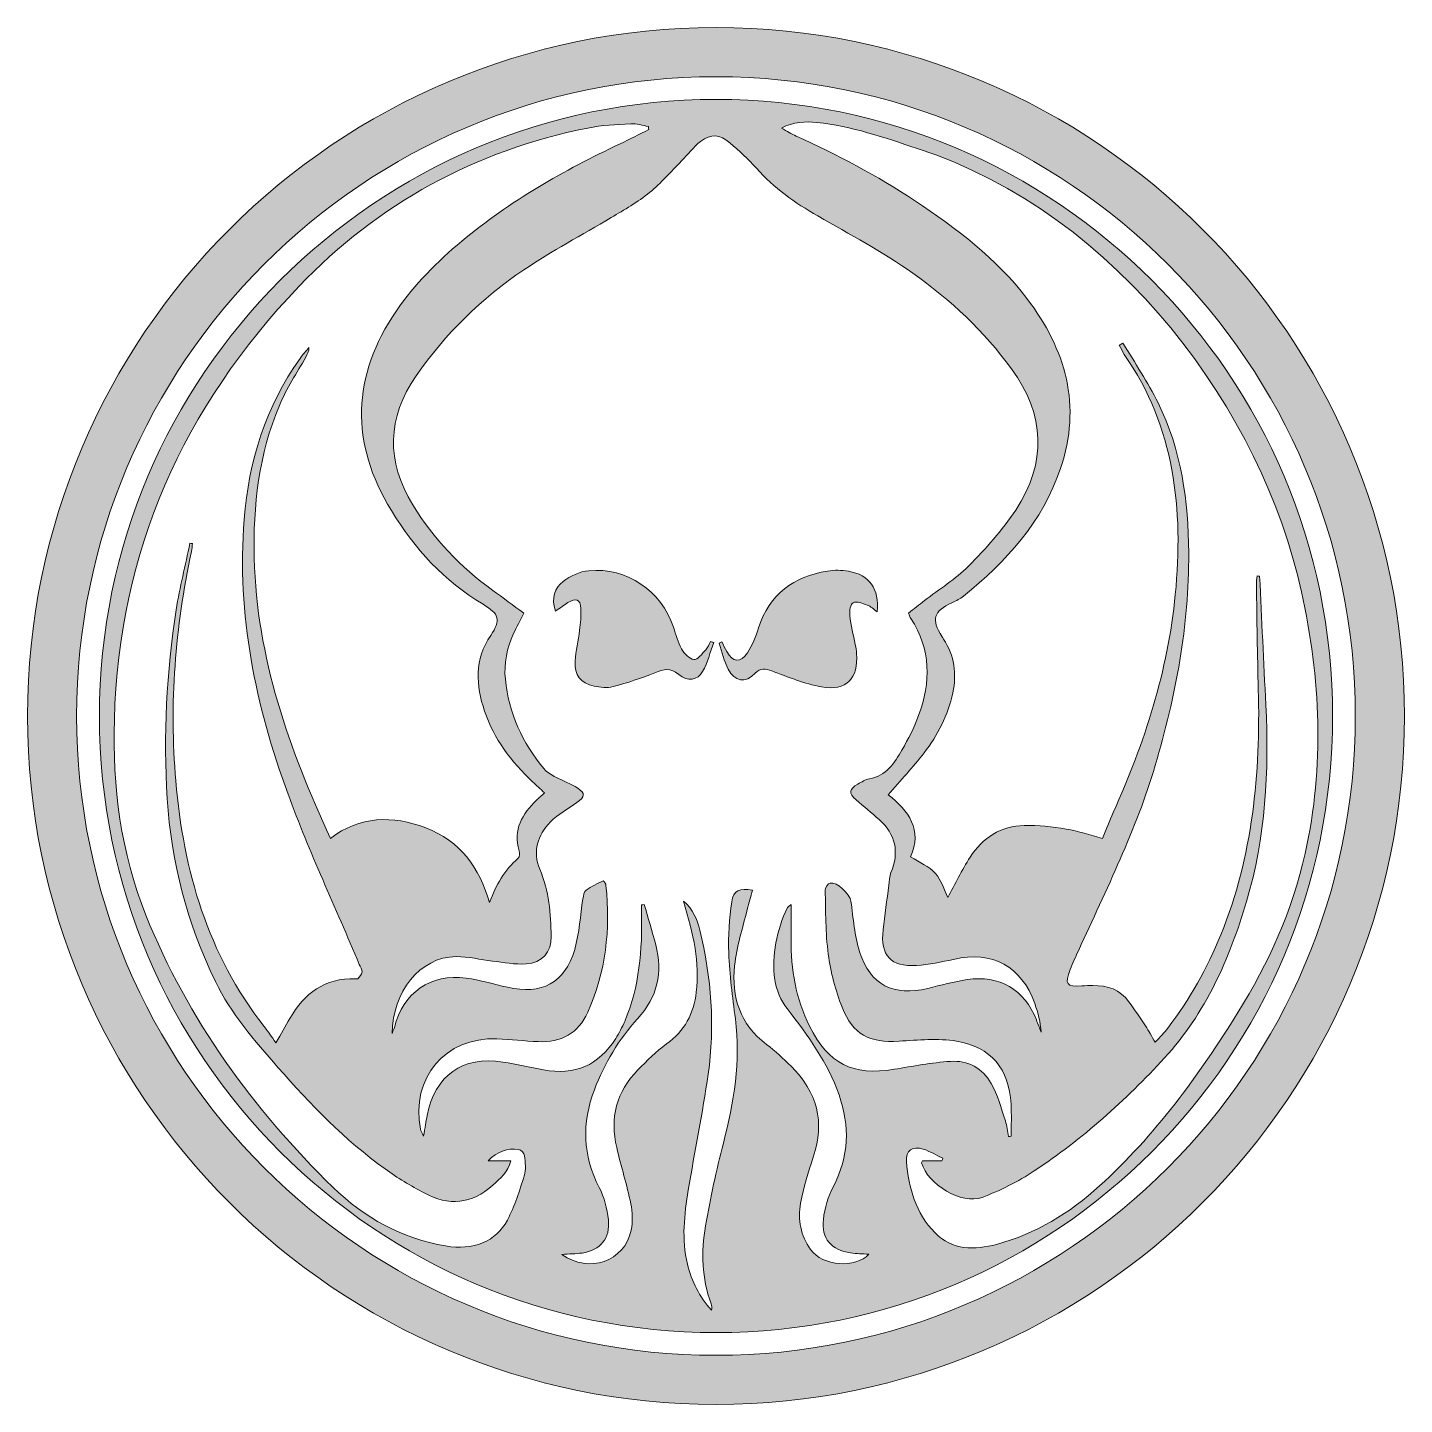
# Model space of a CAD drawing. Header units: inches. Extents: x -8.9 to 6.9, y 0.1 to 10.3.
# Drawn here: x -3.26 to -0.147, y 3.671 to 6.785 of the extents above; entities that cross this region are included whole.
import ezdxf

# ---------------------------------------------------------------- set-up
doc = ezdxf.new("R2010")
doc.units = ezdxf.units.IN
doc.header["$MEASUREMENT"] = 0
doc.layers.add('CTHULU PACK 1-10', color=7, linetype='Continuous', lineweight=0)

msp = doc.modelspace()

# ---------------------------------------------------------------- hatches: boundary and pattern name
at = {"layer": 'CTHULU PACK 1-10', "true_color": 0x000000, "transparency": 33554687}
h = msp.add_hatch(color=18, dxfattribs=at)
h.dxf.hatch_style = 2
edge = h.paths.add_edge_path()
edge.add_spline(control_points=[(-1.7035, 3.7824), (-2.5006, 3.7824), (-3.1491, 4.4308), (-3.1491, 5.2279), (-3.1491, 6.025), (-2.5006, 6.6734), (-1.7035, 6.6734), (-0.9065, 6.6734), (-0.258, 6.025), (-0.258, 5.2279), (-0.258, 4.4308), (-0.9065, 3.7824), (-1.7035, 3.7824)], knot_values=[0, 0, 0, 0, 1, 1, 1, 2, 2, 2, 3, 3, 3, 4, 4, 4, 4], degree=3, periodic=0)
edge = h.paths.add_edge_path()
edge.add_spline(control_points=[(-1.7035, 6.7846), (-2.5619, 6.7846), (-3.2602, 6.0863), (-3.2602, 5.2279), (-3.2602, 4.3696), (-2.5619, 3.6713), (-1.7035, 3.6713), (-0.8452, 3.6713), (-0.1469, 4.3696), (-0.1469, 5.2279), (-0.1469, 6.0863), (-0.8452, 6.7846), (-1.7035, 6.7846)], knot_values=[0, 0, 0, 0, 1, 1, 1, 2, 2, 2, 3, 3, 3, 4, 4, 4, 4], degree=3, periodic=0)
edge = h.paths.add_edge_path()
edge.add_spline(control_points=[(-1.4651, 5.2937), (-1.5033, 5.3005), (-1.5403, 5.3163), (-1.5772, 5.3298), (-1.5919, 5.3352), (-1.6019, 5.3378), (-1.6151, 5.3244), (-1.6372, 5.3017), (-1.6615, 5.3056), (-1.6758, 5.3337), (-1.6853, 5.352), (-1.6898, 5.373), (-1.6965, 5.3928), (-1.6944, 5.3937), (-1.6923, 5.3945), (-1.6903, 5.3953), (-1.6866, 5.3883), (-1.6832, 5.381), (-1.6793, 5.3741), (-1.6651, 5.3488), (-1.6475, 5.3467), (-1.6323, 5.3708), (-1.6215, 5.3881), (-1.6135, 5.4078), (-1.6072, 5.4274), (-1.5829, 5.5042), (-1.5278, 5.543), (-1.4514, 5.5556), (-1.436, 5.5583), (-1.4194, 5.5577), (-1.4039, 5.5552), (-1.3571, 5.5477), (-1.3339, 5.5152), (-1.3389, 5.4633), (-1.3472, 5.4692), (-1.3536, 5.4759), (-1.3615, 5.4788), (-1.3718, 5.4826), (-1.3851, 5.4878), (-1.3933, 5.4841), (-1.3993, 5.4813), (-1.4021, 5.4648), (-1.401, 5.4549), (-1.3986, 5.433), (-1.3929, 5.4115), (-1.3886, 5.3896), (-1.3873, 5.3828), (-1.3861, 5.376), (-1.3857, 5.3691), (-1.3812, 5.3124), (-1.4085, 5.2838), (-1.4651, 5.2937)], knot_values=[0, 0, 0, 0, 1, 1, 1, 2, 2, 2, 3, 3, 3, 4, 4, 4, 5, 5, 5, 6, 6, 6, 7, 7, 7, 8, 8, 8, 9, 9, 9, 10, 10, 10, 11, 11, 11, 12, 12, 12, 13, 13, 13, 14, 14, 14, 15, 15, 15, 16, 16, 16, 17, 17, 17, 17], degree=3, periodic=0)
edge = h.paths.add_edge_path()
edge.add_spline(control_points=[(-1.7158, 5.3966), (-1.7135, 5.3956), (-1.711, 5.3948), (-1.7086, 5.3938), (-1.7168, 5.3719), (-1.7223, 5.3487), (-1.7337, 5.3287), (-1.7451, 5.3084), (-1.7678, 5.3052), (-1.7878, 5.3219), (-1.8068, 5.3378), (-1.8219, 5.3338), (-1.8418, 5.3258), (-1.8723, 5.3133), (-1.904, 5.3028), (-1.936, 5.2944), (-1.9494, 5.2908), (-1.9651, 5.2926), (-1.979, 5.2955), (-2.0097, 5.302), (-2.0241, 5.3203), (-2.0222, 5.3519), (-2.0208, 5.3752), (-2.0148, 5.3983), (-2.0121, 5.4216), (-2.01, 5.438), (-2.0082, 5.4548), (-2.0091, 5.4712), (-2.0104, 5.4917), (-2.0207, 5.4958), (-2.0382, 5.4842), (-2.0469, 5.4784), (-2.0557, 5.4724), (-2.0665, 5.4652), (-2.0761, 5.4948), (-2.0686, 5.5176), (-2.049, 5.5321), (-2.0328, 5.5444), (-2.0114, 5.5546), (-1.9914, 5.5565), (-1.9041, 5.564), (-1.8275, 5.5112), (-1.7996, 5.4284), (-1.794, 5.412), (-1.7898, 5.3946), (-1.7814, 5.3799), (-1.7754, 5.3694), (-1.7639, 5.3569), (-1.7533, 5.3555), (-1.7455, 5.3544), (-1.7348, 5.369), (-1.7266, 5.3777), (-1.7218, 5.3828), (-1.7194, 5.3902), (-1.7158, 5.3966)], knot_values=[0, 0, 0, 0, 1, 1, 1, 2, 2, 2, 3, 3, 3, 4, 4, 4, 5, 5, 5, 6, 6, 6, 7, 7, 7, 8, 8, 8, 9, 9, 9, 10, 10, 10, 11, 11, 11, 12, 12, 12, 13, 13, 13, 14, 14, 14, 15, 15, 15, 16, 16, 16, 17, 17, 17, 18, 18, 18, 18], degree=3, periodic=0)
edge = h.paths.add_edge_path()
edge.add_spline(control_points=[(-0.5235, 4.5573), (-0.6123, 4.4145), (-0.711, 4.2791), (-0.8362, 4.1655), (-0.9039, 4.1042), (-0.98, 4.0569), (-1.069, 4.0333), (-1.119, 4.0201), (-1.1694, 4.0194), (-1.2089, 4.0598), (-1.2518, 4.104), (-1.268, 4.1608), (-1.2729, 4.2205), (-1.2748, 4.2455), (-1.259, 4.2565), (-1.2351, 4.2487), (-1.2198, 4.2437), (-1.2055, 4.2351), (-1.1907, 4.2281), (-1.1914, 4.2262), (-1.1919, 4.2242), (-1.1926, 4.2224), (-1.1926, 4.2224), (-1.2368, 4.2224), (-1.2368, 4.2224), (-1.2376, 4.2198), (-1.2387, 4.2184), (-1.2385, 4.2173), (-1.2254, 4.1691), (-1.1479, 4.1221), (-1.1018, 4.1395), (-1.0607, 4.1551), (-1.0204, 4.1751), (-0.9839, 4.1992), (-0.8748, 4.2716), (-0.7778, 4.3587), (-0.6894, 4.4548), (-0.5965, 4.556), (-0.5425, 4.6787), (-0.5039, 4.8087), (-0.4608, 4.9541), (-0.4525, 5.1028), (-0.4603, 5.2533), (-0.4653, 5.3501), (-0.4696, 5.447), (-0.4743, 5.5438), (-0.4761, 5.5441), (-0.478, 5.5442), (-0.4798, 5.5445), (-0.4805, 5.5378), (-0.4818, 5.5313), (-0.4818, 5.5248), (-0.4804, 5.4458), (-0.4794, 5.3667), (-0.4773, 5.2878), (-0.4723, 5.0978), (-0.4898, 4.9112), (-0.5621, 4.7333), (-0.5926, 4.6578), (-0.6325, 4.5873), (-0.6819, 4.5224), (-0.6898, 4.5121), (-0.6991, 4.5028), (-0.7104, 4.4902), (-0.7186, 4.5041), (-0.7248, 4.5159), (-0.7322, 4.5271), (-0.7444, 4.5455), (-0.7571, 4.5635), (-0.7698, 4.5816), (-0.7898, 4.6096), (-0.8185, 4.6188), (-0.8514, 4.6185), (-0.8597, 4.6185), (-0.868, 4.6181), (-0.8762, 4.6177), (-0.9114, 4.6156), (-0.9154, 4.621), (-0.9026, 4.6546), (-0.8969, 4.6695), (-0.89, 4.684), (-0.8835, 4.6984), (-0.8212, 4.8358), (-0.7533, 4.9706), (-0.7104, 5.116), (-0.6641, 5.273), (-0.6337, 5.4324), (-0.6347, 5.5966), (-0.6354, 5.714), (-0.6512, 5.8291), (-0.7039, 5.9358), (-0.7269, 5.9826), (-0.7565, 6.026), (-0.7833, 6.071), (-0.7862, 6.0695), (-0.789, 6.0678), (-0.7919, 6.0662), (-0.788, 6.0592), (-0.7847, 6.0519), (-0.7803, 6.0453), (-0.6657, 5.8806), (-0.6466, 5.6951), (-0.665, 5.5026), (-0.6815, 5.3299), (-0.7344, 5.1669), (-0.8057, 5.0094), (-0.8141, 4.9905), (-0.8215, 4.9712), (-0.8297, 4.951), (-0.8573, 4.9585), (-0.8841, 4.9678), (-0.9118, 4.9724), (-0.943, 4.9776), (-0.975, 4.981), (-1.0065, 4.9803), (-1.0594, 4.9791), (-1.1005, 4.9527), (-1.1287, 4.9087), (-1.1478, 4.8792), (-1.163, 4.8473), (-1.1794, 4.8176), (-1.188, 4.8351), (-1.1941, 4.8571), (-1.2078, 4.8724), (-1.2214, 4.8877), (-1.2425, 4.8962), (-1.2636, 4.9096), (-1.2366, 4.9699), (-1.2675, 5.0141), (-1.3141, 5.0499), (-1.2858, 5.0828), (-1.2578, 5.1124), (-1.233, 5.1446), (-1.2022, 5.1851), (-1.1785, 5.2296), (-1.168, 5.2803), (-1.1593, 5.3235), (-1.1639, 5.3644), (-1.1893, 5.4017), (-1.1904, 5.4034), (-1.1914, 5.4052), (-1.1925, 5.407), (-1.2173, 5.4474), (-1.2123, 5.4638), (-1.1691, 5.4846), (-1.1605, 5.4888), (-1.1514, 5.4928), (-1.1439, 5.4988), (-1.0472, 5.577), (-0.9651, 5.6671), (-0.9244, 5.7876), (-0.8765, 5.9295), (-0.9122, 6.0559), (-1.0004, 6.1717), (-1.0701, 6.2631), (-1.16, 6.3306), (-1.2546, 6.3933), (-1.3396, 6.4496), (-1.4294, 6.4971), (-1.5223, 6.5392), (-1.5328, 6.544), (-1.5426, 6.5501), (-1.5557, 6.5571), (-1.5278, 6.5717), (-1.5018, 6.5726), (-1.4755, 6.5699), (-1.3969, 6.5621), (-1.3233, 6.5356), (-1.2489, 6.5113), (-0.79, 6.3615), (-0.4678, 5.9126), (-0.3797, 5.509), (-0.3368, 5.3123), (-0.3272, 5.1151), (-0.3715, 4.9173), (-0.4004, 4.7883), (-0.4537, 4.6691), (-0.5235, 4.5573)], knot_values=[0, 0, 0, 0, 1, 1, 1, 2, 2, 2, 3, 3, 3, 4, 4, 4, 5, 5, 5, 6, 6, 6, 7, 7, 7, 8, 8, 8, 9, 9, 9, 10, 10, 10, 11, 11, 11, 12, 12, 12, 13, 13, 13, 14, 14, 14, 15, 15, 15, 16, 16, 16, 17, 17, 17, 18, 18, 18, 19, 19, 19, 20, 20, 20, 21, 21, 21, 22, 22, 22, 23, 23, 23, 24, 24, 24, 25, 25, 25, 26, 26, 26, 27, 27, 27, 28, 28, 28, 29, 29, 29, 30, 30, 30, 31, 31, 31, 32, 32, 32, 33, 33, 33, 34, 34, 34, 35, 35, 35, 36, 36, 36, 37, 37, 37, 38, 38, 38, 39, 39, 39, 40, 40, 40, 41, 41, 41, 42, 42, 42, 43, 43, 43, 44, 44, 44, 45, 45, 45, 46, 46, 46, 47, 47, 47, 48, 48, 48, 49, 49, 49, 50, 50, 50, 51, 51, 51, 52, 52, 52, 53, 53, 53, 54, 54, 54, 55, 55, 55, 56, 56, 56, 57, 57, 57, 58, 58, 58, 59, 59, 59, 59], degree=3, periodic=0)
edge = h.paths.add_edge_path()
edge.add_spline(control_points=[(-1.4919, 4.5265), (-1.5229, 4.5887), (-1.5344, 4.6549), (-1.5339, 4.7238), (-1.5336, 4.7484), (-1.5339, 4.773), (-1.5339, 4.8016), (-1.5394, 4.7971), (-1.5415, 4.7963), (-1.5422, 4.7949), (-1.566, 4.7428), (-1.5783, 4.688), (-1.5705, 4.6313), (-1.5675, 4.6085), (-1.5566, 4.5844), (-1.5425, 4.5662), (-1.4955, 4.5056), (-1.4511, 4.4445), (-1.4254, 4.3713), (-1.4004, 4.3001), (-1.4028, 4.232), (-1.4382, 4.1644), (-1.45, 4.1416), (-1.4579, 4.1152), (-1.4608, 4.0896), (-1.4658, 4.0466), (-1.4425, 4.0203), (-1.3991, 4.014), (-1.3857, 4.012), (-1.3718, 4.012), (-1.358, 4.0112), (-1.3875, 3.978), (-1.4625, 3.9835), (-1.4896, 4.0217), (-1.5119, 4.0531), (-1.5197, 4.0891), (-1.5122, 4.1265), (-1.5051, 4.1616), (-1.4951, 4.1965), (-1.4836, 4.2305), (-1.4569, 4.3099), (-1.4743, 4.3778), (-1.5336, 4.4358), (-1.5514, 4.4531), (-1.5696, 4.4705), (-1.5894, 4.4853), (-1.6498, 4.5303), (-1.6686, 4.593), (-1.6614, 4.6633), (-1.6571, 4.7063), (-1.643, 4.7483), (-1.633, 4.7906), (-1.6296, 4.8051), (-1.625, 4.8194), (-1.6208, 4.8341), (-1.6505, 4.8388), (-1.664, 4.8335), (-1.6678, 4.8078), (-1.6733, 4.7696), (-1.6761, 4.7306), (-1.6746, 4.6923), (-1.6726, 4.6426), (-1.6664, 4.5928), (-1.6598, 4.5434), (-1.6471, 4.4473), (-1.663, 4.3546), (-1.6869, 4.262), (-1.7026, 4.2003), (-1.7162, 4.138), (-1.7271, 4.0753), (-1.7373, 4.016), (-1.7357, 3.9566), (-1.7147, 3.899), (-1.713, 3.8946), (-1.7126, 3.8899), (-1.7137, 3.8846), (-1.7411, 3.9146), (-1.7587, 3.9495), (-1.7682, 3.9887), (-1.7816, 4.0445), (-1.7753, 4.1005), (-1.7661, 4.1559), (-1.7518, 4.2434), (-1.7337, 4.3302), (-1.7212, 4.418), (-1.7055, 4.5274), (-1.714, 4.6365), (-1.7401, 4.744), (-1.746, 4.768), (-1.7554, 4.7906), (-1.7771, 4.8094), (-1.7675, 4.7719), (-1.7558, 4.7376), (-1.7505, 4.7023), (-1.7458, 4.6699), (-1.7448, 4.636), (-1.7482, 4.6034), (-1.7532, 4.5556), (-1.7748, 4.5158), (-1.8154, 4.4863), (-1.8389, 4.4694), (-1.8597, 4.4485), (-1.88, 4.4278), (-1.9286, 4.3784), (-1.9441, 4.3191), (-1.928, 4.2519), (-1.918, 4.2095), (-1.9051, 4.1677), (-1.8962, 4.1251), (-1.8922, 4.1059), (-1.8914, 4.0845), (-1.8954, 4.0653), (-1.9098, 3.9948), (-1.9915, 3.966), (-2.0518, 4.0106), (-2.0357, 4.0117), (-2.021, 4.0115), (-2.0065, 4.0137), (-1.9646, 4.0203), (-1.9421, 4.0466), (-1.9468, 4.0888), (-1.9496, 4.1138), (-1.9561, 4.1399), (-1.9676, 4.162), (-2.0054, 4.2345), (-2.0069, 4.3077), (-1.9785, 4.3828), (-1.9558, 4.4426), (-1.9233, 4.4967), (-1.8807, 4.5435), (-1.8358, 4.5928), (-1.8229, 4.6477), (-1.8398, 4.7108), (-1.848, 4.7412), (-1.8571, 4.7713), (-1.8657, 4.8016), (-1.8678, 4.8013), (-1.8698, 4.801), (-1.8719, 4.8009), (-1.8719, 4.7952), (-1.8721, 4.7895), (-1.8719, 4.784), (-1.87, 4.6995), (-1.8764, 4.6163), (-1.91, 4.5374), (-1.9157, 4.5241), (-1.9225, 4.511), (-1.9303, 4.4988), (-1.9693, 4.4376), (-2.0223, 4.4146), (-2.0935, 4.4278), (-2.1241, 4.4335), (-2.1546, 4.4405), (-2.1853, 4.4452), (-2.2771, 4.4595), (-2.339, 4.4156), (-2.3566, 4.3244), (-2.3593, 4.3108), (-2.3615, 4.2971), (-2.3648, 4.278), (-2.3685, 4.2865), (-2.3708, 4.2899), (-2.3715, 4.2937), (-2.3944, 4.4091), (-2.3155, 4.5026), (-2.1989, 4.498), (-2.1678, 4.4967), (-2.1366, 4.4931), (-2.1055, 4.4916), (-2.0536, 4.4888), (-2.0146, 4.5108), (-1.9935, 4.558), (-1.9526, 4.6492), (-1.9418, 4.7455), (-1.9523, 4.8444), (-1.9525, 4.8465), (-1.9533, 4.8484), (-1.9541, 4.8503), (-1.9547, 4.8515), (-1.9558, 4.8524), (-1.9585, 4.8555), (-1.9712, 4.8488), (-1.9853, 4.843), (-1.9972, 4.8344), (-2.0019, 4.8309), (-2.0033, 4.8216), (-2.0044, 4.8146), (-2.0107, 4.7765), (-2.0121, 4.737), (-2.023, 4.7003), (-2.0455, 4.624), (-2.0978, 4.5966), (-2.1751, 4.6145), (-2.2062, 4.6216), (-2.2369, 4.6309), (-2.2683, 4.6352), (-2.3485, 4.6463), (-2.4114, 4.6021), (-2.4308, 4.5237), (-2.4315, 4.5206), (-2.4329, 4.5177), (-2.4357, 4.5103), (-2.4348, 4.603), (-2.3744, 4.6828), (-2.291, 4.684), (-2.2636, 4.6842), (-2.2362, 4.6769), (-2.2089, 4.6737), (-2.1836, 4.6708), (-2.158, 4.6658), (-2.1329, 4.6673), (-2.0976, 4.6692), (-2.0751, 4.6942), (-2.0761, 4.7294), (-2.0775, 4.781), (-2.0807, 4.8324), (-2.1018, 4.8815), (-2.1189, 4.9213), (-2.1069, 4.9587), (-2.078, 4.9884), (-2.061, 5.0059), (-2.0383, 5.0181), (-2.0179, 5.0323), (-1.9998, 5.0448), (-1.9983, 5.053), (-2.0162, 5.0648), (-2.0314, 5.0748), (-2.0493, 5.0808), (-2.0655, 5.0894), (-2.075, 5.0945), (-2.0855, 5.1001), (-2.0922, 5.1081), (-2.1408, 5.1673), (-2.1726, 5.234), (-2.1798, 5.3109), (-2.1833, 5.3469), (-2.1762, 5.3813), (-2.1611, 5.4141), (-2.1541, 5.4291), (-2.1465, 5.4437), (-2.1383, 5.4605), (-2.1616, 5.4777), (-2.1848, 5.4951), (-2.2083, 5.512), (-2.2814, 5.5644), (-2.3416, 5.6287), (-2.3889, 5.7051), (-2.4498, 5.804), (-2.4471, 5.9019), (-2.3812, 5.9973), (-2.3155, 6.0923), (-2.2335, 6.172), (-2.1382, 6.2366), (-2.0747, 6.2796), (-2.0062, 6.3153), (-1.9404, 6.3549), (-1.9108, 6.3727), (-1.8804, 6.3899), (-1.8536, 6.4116), (-1.8275, 6.4326), (-1.8054, 6.4587), (-1.7818, 6.4828), (-1.7672, 6.4974), (-1.7547, 6.5148), (-1.7383, 6.5267), (-1.7137, 6.5448), (-1.6957, 6.5434), (-1.6725, 6.5238), (-1.6514, 6.506), (-1.6304, 6.4874), (-1.6122, 6.4666), (-1.5729, 6.4215), (-1.525, 6.3884), (-1.4736, 6.3587), (-1.4011, 6.3169), (-1.3265, 6.2774), (-1.2585, 6.2291), (-1.1736, 6.1688), (-1.0971, 6.0977), (-1.0354, 6.013), (-0.9593, 5.9084), (-0.9553, 5.801), (-1.0258, 5.6935), (-1.056, 5.6477), (-1.0937, 5.6062), (-1.1325, 5.567), (-1.1621, 5.5373), (-1.1986, 5.5146), (-1.2321, 5.4888), (-1.244, 5.4795), (-1.2561, 5.4703), (-1.2686, 5.4606), (-1.2662, 5.4556), (-1.265, 5.4517), (-1.2629, 5.4484), (-1.218, 5.3785), (-1.2169, 5.3046), (-1.2453, 5.2294), (-1.2555, 5.2023), (-1.2686, 5.1759), (-1.283, 5.1509), (-1.3001, 5.1216), (-1.3183, 5.0924), (-1.3566, 5.0862), (-1.3658, 5.0846), (-1.3744, 5.0785), (-1.3829, 5.074), (-1.4029, 5.0628), (-1.4039, 5.0535), (-1.3868, 5.0384), (-1.3696, 5.0234), (-1.3516, 5.009), (-1.3347, 4.9937), (-1.2969, 4.9598), (-1.2889, 4.9205), (-1.3079, 4.8737), (-1.3115, 4.8651), (-1.3114, 4.8549), (-1.3126, 4.8453), (-1.3171, 4.8117), (-1.3222, 4.7781), (-1.3258, 4.7444), (-1.3319, 4.6858), (-1.3089, 4.6605), (-1.2503, 4.664), (-1.2221, 4.6656), (-1.194, 4.6716), (-1.1664, 4.6777), (-1.0786, 4.6976), (-1.0125, 4.6621), (-0.9828, 4.5776), (-0.9755, 4.5569), (-0.97, 4.5356), (-0.9682, 4.513), (-0.9719, 4.5223), (-0.9755, 4.5315), (-0.9791, 4.5408), (-1.006, 4.609), (-1.0625, 4.6428), (-1.1354, 4.6319), (-1.1654, 4.6274), (-1.195, 4.6192), (-1.2246, 4.612), (-1.3015, 4.5931), (-1.3547, 4.6195), (-1.3787, 4.6948), (-1.3904, 4.7313), (-1.393, 4.7706), (-1.3985, 4.809), (-1.4007, 4.8248), (-1.4304, 4.854), (-1.4457, 4.8503), (-1.4505, 4.8492), (-1.4568, 4.8398), (-1.4566, 4.8344), (-1.4554, 4.786), (-1.4561, 4.7373), (-1.4497, 4.6895), (-1.4441, 4.6488), (-1.4336, 4.6078), (-1.4185, 4.5696), (-1.3937, 4.5069), (-1.3569, 4.4888), (-1.2897, 4.4927), (-1.2464, 4.4952), (-1.2018, 4.4996), (-1.1596, 4.4927), (-1.081, 4.4798), (-1.0408, 4.4296), (-1.0364, 4.3505), (-1.035, 4.3265), (-1.0361, 4.3021), (-1.0361, 4.278), (-1.038, 4.2777), (-1.0398, 4.2773), (-1.0418, 4.277), (-1.0443, 4.289), (-1.0454, 4.3013), (-1.0493, 4.3127), (-1.059, 4.3412), (-1.0666, 4.3713), (-1.0812, 4.3971), (-1.1005, 4.4313), (-1.1339, 4.4498), (-1.1735, 4.447), (-1.2161, 4.444), (-1.2585, 4.4362), (-1.3007, 4.4291), (-1.3943, 4.4135), (-1.4497, 4.4415), (-1.4919, 4.5265)], knot_values=[0, 0, 0, 0, 1, 1, 1, 2, 2, 2, 3, 3, 3, 4, 4, 4, 5, 5, 5, 6, 6, 6, 7, 7, 7, 8, 8, 8, 9, 9, 9, 10, 10, 10, 11, 11, 11, 12, 12, 12, 13, 13, 13, 14, 14, 14, 15, 15, 15, 16, 16, 16, 17, 17, 17, 18, 18, 18, 19, 19, 19, 20, 20, 20, 21, 21, 21, 22, 22, 22, 23, 23, 23, 24, 24, 24, 25, 25, 25, 26, 26, 26, 27, 27, 27, 28, 28, 28, 29, 29, 29, 30, 30, 30, 31, 31, 31, 32, 32, 32, 33, 33, 33, 34, 34, 34, 35, 35, 35, 36, 36, 36, 37, 37, 37, 38, 38, 38, 39, 39, 39, 40, 40, 40, 41, 41, 41, 42, 42, 42, 43, 43, 43, 44, 44, 44, 45, 45, 45, 46, 46, 46, 47, 47, 47, 48, 48, 48, 49, 49, 49, 50, 50, 50, 51, 51, 51, 52, 52, 52, 53, 53, 53, 54, 54, 54, 55, 55, 55, 56, 56, 56, 57, 57, 57, 58, 58, 58, 59, 59, 59, 60, 60, 60, 61, 61, 61, 62, 62, 62, 63, 63, 63, 64, 64, 64, 65, 65, 65, 66, 66, 66, 67, 67, 67, 68, 68, 68, 69, 69, 69, 70, 70, 70, 71, 71, 71, 72, 72, 72, 73, 73, 73, 74, 74, 74, 75, 75, 75, 76, 76, 76, 77, 77, 77, 78, 78, 78, 79, 79, 79, 80, 80, 80, 81, 81, 81, 82, 82, 82, 83, 83, 83, 84, 84, 84, 85, 85, 85, 86, 86, 86, 87, 87, 87, 88, 88, 88, 89, 89, 89, 90, 90, 90, 91, 91, 91, 92, 92, 92, 93, 93, 93, 94, 94, 94, 95, 95, 95, 96, 96, 96, 97, 97, 97, 98, 98, 98, 99, 99, 99, 100, 100, 100, 101, 101, 101, 102, 102, 102, 103, 103, 103, 104, 104, 104, 105, 105, 105, 106, 106, 106, 107, 107, 107, 108, 108, 108, 109, 109, 109, 110, 110, 110, 111, 111, 111, 112, 112, 112, 113, 113, 113, 114, 114, 114, 115, 115, 115, 116, 116, 116, 117, 117, 117, 118, 118, 118, 119, 119, 119, 120, 120, 120, 121, 121, 121, 122, 122, 122, 123, 123, 123, 124, 124, 124, 125, 125, 125, 126, 126, 126, 127, 127, 127, 128, 128, 128, 129, 129, 129, 130, 130, 130, 130], degree=3, periodic=0)
edge = h.paths.add_edge_path()
edge.add_spline(control_points=[(-2.1371, 4.1884), (-2.1478, 4.1544), (-2.1587, 4.1196), (-2.1753, 4.0881), (-2.2011, 4.0392), (-2.2528, 4.019), (-2.3148, 4.0296), (-2.4137, 4.0465), (-2.499, 4.0937), (-2.5693, 4.1621), (-2.7505, 4.339), (-2.8971, 4.5409), (-2.9925, 4.7774), (-3.0497, 4.9194), (-3.0679, 5.0683), (-3.0639, 5.2195), (-3.0539, 5.6008), (-2.9078, 5.9259), (-2.6462, 6.1995), (-2.4672, 6.3869), (-2.248, 6.506), (-1.9933, 6.5573), (-1.9616, 6.5637), (-1.9289, 6.5653), (-1.8964, 6.567), (-1.8832, 6.5677), (-1.8696, 6.563), (-1.8561, 6.5606), (-1.856, 6.5584), (-1.8558, 6.556), (-1.8557, 6.5538), (-1.8772, 6.5431), (-1.8985, 6.532), (-1.9201, 6.5217), (-2.0479, 6.4617), (-2.1696, 6.392), (-2.2785, 6.3015), (-2.334, 6.2552), (-2.3847, 6.2041), (-2.426, 6.1442), (-2.5279, 5.9962), (-2.5308, 5.8452), (-2.4376, 5.6923), (-2.385, 5.6059), (-2.3183, 5.5328), (-2.2303, 5.4806), (-2.1936, 5.4588), (-2.1891, 5.4449), (-2.2128, 5.4102), (-2.2503, 5.3549), (-2.2464, 5.2974), (-2.2268, 5.2391), (-2.2057, 5.176), (-2.1662, 5.1244), (-2.1182, 5.0792), (-2.1097, 5.0713), (-2.1011, 5.0634), (-2.091, 5.0541), (-2.0982, 5.0476), (-2.1039, 5.0428), (-2.1091, 5.0377), (-2.1416, 5.0062), (-2.1636, 4.9712), (-2.1483, 4.9231), (-2.1468, 4.9181), (-2.1476, 4.9094), (-2.1508, 4.9065), (-2.1815, 4.8796), (-2.201, 4.846), (-2.2157, 4.8062), (-2.2383, 4.8853), (-2.2822, 4.9453), (-2.3596, 4.9749), (-2.4353, 5.004), (-2.5086, 5.0015), (-2.5755, 4.9513), (-2.6685, 5.1533), (-2.7421, 5.3596), (-2.7476, 5.5845), (-2.7505, 5.7034), (-2.7372, 5.8199), (-2.6907, 5.9303), (-2.6746, 5.9684), (-2.6511, 6.0033), (-2.6311, 6.0395), (-2.6275, 6.0459), (-2.6239, 6.0523), (-2.6239, 6.061), (-2.6305, 6.0528), (-2.6379, 6.0451), (-2.644, 6.0365), (-2.7216, 5.9274), (-2.7601, 5.8044), (-2.7705, 5.6721), (-2.7872, 5.4573), (-2.7448, 5.2509), (-2.6711, 5.051), (-2.623, 4.9208), (-2.5641, 4.7945), (-2.51, 4.6663), (-2.5076, 4.6606), (-2.5032, 4.6546), (-2.5036, 4.6491), (-2.504, 4.6438), (-2.5093, 4.6387), (-2.513, 4.634), (-2.5139, 4.6328), (-2.5169, 4.6335), (-2.519, 4.6335), (-2.5879, 4.6362), (-2.634, 4.6009), (-2.6669, 4.5442), (-2.6769, 4.5269), (-2.6868, 4.5095), (-2.6986, 4.489), (-2.7087, 4.5031), (-2.7165, 4.5151), (-2.7254, 4.5262), (-2.853, 4.6891), (-2.9075, 4.8785), (-2.925, 5.081), (-2.9401, 5.2556), (-2.9262, 5.4284), (-2.8898, 5.5995), (-2.8886, 5.6055), (-2.8879, 5.6116), (-2.8869, 5.6176), (-2.889, 5.618), (-2.891, 5.6184), (-2.8929, 5.6188), (-2.9035, 5.5687), (-2.916, 5.5188), (-2.9239, 5.4683), (-2.9461, 5.3267), (-2.9529, 5.184), (-2.9444, 5.0413), (-2.9358, 4.8969), (-2.8983, 4.7584), (-2.8355, 4.6278), (-2.8004, 4.5548), (-2.7468, 4.4942), (-2.694, 4.4335), (-2.6207, 4.3492), (-2.5425, 4.2696), (-2.4518, 4.2037), (-2.424, 4.1834), (-2.3937, 4.166), (-2.3635, 4.1495), (-2.3082, 4.1195), (-2.256, 4.1237), (-2.2083, 4.167), (-2.1915, 4.1823), (-2.1735, 4.196), (-2.1672, 4.2224), (-2.1672, 4.2224), (-2.219, 4.2224), (-2.219, 4.2224), (-2.1979, 4.2431), (-2.1757, 4.2515), (-2.15, 4.2476), (-2.1446, 4.2469), (-2.1369, 4.239), (-2.1364, 4.2337), (-2.1347, 4.2187), (-2.1328, 4.2023), (-2.1371, 4.1884)], knot_values=[0, 0, 0, 0, 1, 1, 1, 2, 2, 2, 3, 3, 3, 4, 4, 4, 5, 5, 5, 6, 6, 6, 7, 7, 7, 8, 8, 8, 9, 9, 9, 10, 10, 10, 11, 11, 11, 12, 12, 12, 13, 13, 13, 14, 14, 14, 15, 15, 15, 16, 16, 16, 17, 17, 17, 18, 18, 18, 19, 19, 19, 20, 20, 20, 21, 21, 21, 22, 22, 22, 23, 23, 23, 24, 24, 24, 25, 25, 25, 26, 26, 26, 27, 27, 27, 28, 28, 28, 29, 29, 29, 30, 30, 30, 31, 31, 31, 32, 32, 32, 33, 33, 33, 34, 34, 34, 35, 35, 35, 36, 36, 36, 37, 37, 37, 38, 38, 38, 39, 39, 39, 40, 40, 40, 41, 41, 41, 42, 42, 42, 43, 43, 43, 44, 44, 44, 45, 45, 45, 46, 46, 46, 47, 47, 47, 48, 48, 48, 49, 49, 49, 50, 50, 50, 51, 51, 51, 52, 52, 52, 53, 53, 53, 54, 54, 54, 55, 55, 55, 55], degree=3, periodic=0)
edge = h.paths.add_edge_path()
edge.add_spline(control_points=[(-1.7035, 6.622), (-2.4722, 6.622), (-3.0976, 5.9966), (-3.0976, 5.2278), (-3.0976, 4.4591), (-2.4722, 3.8338), (-1.7035, 3.8338), (-0.9348, 3.8338), (-0.3094, 4.4591), (-0.3094, 5.2278), (-0.3094, 5.9966), (-0.9348, 6.622), (-1.7035, 6.622)], knot_values=[0, 0, 0, 0, 1, 1, 1, 2, 2, 2, 3, 3, 3, 4, 4, 4, 4], degree=3, periodic=0)

# ---------------------------------------------------------------- linework, layer by layer
at = {"layer": 'CTHULU PACK 1-10'}
for points, knots in [([(-1.7035, 6.7846), (-2.5619, 6.7846), (-3.2602, 6.0863), (-3.2602, 5.2279), (-3.2602, 4.3696), (-2.5619, 3.6713), (-1.7035, 3.6713), (-0.8452, 3.6713), (-0.1469, 4.3696), (-0.1469, 5.2279), (-0.1469, 6.0863), (-0.8452, 6.7846), (-1.7035, 6.7846)], [0, 0, 0, 0, 1, 1, 1, 2, 2, 2, 3, 3, 3, 4, 4, 4, 4]), ([(-1.7035, 3.7824), (-2.5006, 3.7824), (-3.1491, 4.4308), (-3.1491, 5.2279), (-3.1491, 6.025), (-2.5006, 6.6734), (-1.7035, 6.6734), (-0.9065, 6.6734), (-0.258, 6.025), (-0.258, 5.2279), (-0.258, 4.4308), (-0.9065, 3.7824), (-1.7035, 3.7824)], [0, 0, 0, 0, 1, 1, 1, 2, 2, 2, 3, 3, 3, 4, 4, 4, 4]), ([(-1.7035, 6.622), (-2.4722, 6.622), (-3.0976, 5.9966), (-3.0976, 5.2278), (-3.0976, 4.4591), (-2.4722, 3.8338), (-1.7035, 3.8338), (-0.9348, 3.8338), (-0.3094, 4.4591), (-0.3094, 5.2278), (-0.3094, 5.9966), (-0.9348, 6.622), (-1.7035, 6.622)], [0, 0, 0, 0, 1, 1, 1, 2, 2, 2, 3, 3, 3, 4, 4, 4, 4]), ([(-0.5235, 4.5573), (-0.6123, 4.4145), (-0.711, 4.2791), (-0.8362, 4.1655), (-0.9039, 4.1042), (-0.98, 4.0569), (-1.069, 4.0333), (-1.119, 4.0201), (-1.1694, 4.0194), (-1.2089, 4.0598), (-1.2518, 4.104), (-1.268, 4.1608), (-1.2729, 4.2205), (-1.2748, 4.2455), (-1.259, 4.2565), (-1.2351, 4.2487), (-1.2198, 4.2437), (-1.2055, 4.2351), (-1.1907, 4.2281), (-1.1914, 4.2262), (-1.1919, 4.2242), (-1.1926, 4.2224), (-1.1926, 4.2224), (-1.2368, 4.2224), (-1.2368, 4.2224), (-1.2376, 4.2198), (-1.2387, 4.2184), (-1.2385, 4.2173), (-1.2254, 4.1691), (-1.1479, 4.1221), (-1.1018, 4.1395), (-1.0607, 4.1551), (-1.0204, 4.1751), (-0.9839, 4.1992), (-0.8748, 4.2716), (-0.7778, 4.3587), (-0.6894, 4.4548), (-0.5965, 4.556), (-0.5425, 4.6787), (-0.5039, 4.8087), (-0.4608, 4.9541), (-0.4525, 5.1028), (-0.4603, 5.2533), (-0.4653, 5.3501), (-0.4696, 5.447), (-0.4743, 5.5438), (-0.4761, 5.5441), (-0.478, 5.5442), (-0.4798, 5.5445), (-0.4805, 5.5378), (-0.4818, 5.5313), (-0.4818, 5.5248), (-0.4804, 5.4458), (-0.4794, 5.3667), (-0.4773, 5.2878), (-0.4723, 5.0978), (-0.4898, 4.9112), (-0.5621, 4.7333), (-0.5926, 4.6578), (-0.6325, 4.5873), (-0.6819, 4.5224), (-0.6898, 4.5121), (-0.6991, 4.5028), (-0.7104, 4.4902), (-0.7186, 4.5041), (-0.7248, 4.5159), (-0.7322, 4.5271), (-0.7444, 4.5455), (-0.7571, 4.5635), (-0.7698, 4.5816), (-0.7898, 4.6096), (-0.8185, 4.6188), (-0.8514, 4.6185), (-0.8597, 4.6185), (-0.868, 4.6181), (-0.8762, 4.6177), (-0.9114, 4.6156), (-0.9154, 4.621), (-0.9026, 4.6546), (-0.8969, 4.6695), (-0.89, 4.684), (-0.8835, 4.6984), (-0.8212, 4.8358), (-0.7533, 4.9706), (-0.7104, 5.116), (-0.6641, 5.273), (-0.6337, 5.4324), (-0.6347, 5.5966), (-0.6354, 5.714), (-0.6512, 5.8291), (-0.7039, 5.9358), (-0.7269, 5.9826), (-0.7565, 6.026), (-0.7833, 6.071), (-0.7862, 6.0695), (-0.789, 6.0678), (-0.7919, 6.0662), (-0.788, 6.0592), (-0.7847, 6.0519), (-0.7803, 6.0453), (-0.6657, 5.8806), (-0.6466, 5.6951), (-0.665, 5.5026), (-0.6815, 5.3299), (-0.7344, 5.1669), (-0.8057, 5.0094), (-0.8141, 4.9905), (-0.8215, 4.9712), (-0.8297, 4.951), (-0.8573, 4.9585), (-0.8841, 4.9678), (-0.9118, 4.9724), (-0.943, 4.9776), (-0.975, 4.981), (-1.0065, 4.9803), (-1.0594, 4.9791), (-1.1005, 4.9527), (-1.1287, 4.9087), (-1.1478, 4.8792), (-1.163, 4.8473), (-1.1794, 4.8176), (-1.188, 4.8351), (-1.1941, 4.8571), (-1.2078, 4.8724), (-1.2214, 4.8877), (-1.2425, 4.8962), (-1.2636, 4.9096), (-1.2366, 4.9699), (-1.2675, 5.0141), (-1.3141, 5.0499), (-1.2858, 5.0828), (-1.2578, 5.1124), (-1.233, 5.1446), (-1.2022, 5.1851), (-1.1785, 5.2296), (-1.168, 5.2803), (-1.1593, 5.3235), (-1.1639, 5.3644), (-1.1893, 5.4017), (-1.1904, 5.4034), (-1.1914, 5.4052), (-1.1925, 5.407), (-1.2173, 5.4474), (-1.2123, 5.4638), (-1.1691, 5.4846), (-1.1605, 5.4888), (-1.1514, 5.4928), (-1.1439, 5.4988), (-1.0472, 5.577), (-0.9651, 5.6671), (-0.9244, 5.7876), (-0.8765, 5.9295), (-0.9122, 6.0559), (-1.0004, 6.1717), (-1.0701, 6.2631), (-1.16, 6.3306), (-1.2546, 6.3933), (-1.3396, 6.4496), (-1.4294, 6.4971), (-1.5223, 6.5392), (-1.5328, 6.544), (-1.5426, 6.5501), (-1.5557, 6.5571), (-1.5278, 6.5717), (-1.5018, 6.5726), (-1.4755, 6.5699), (-1.3969, 6.5621), (-1.3233, 6.5356), (-1.2489, 6.5113), (-0.79, 6.3615), (-0.4678, 5.9126), (-0.3797, 5.509), (-0.3368, 5.3123), (-0.3272, 5.1151), (-0.3715, 4.9173), (-0.4004, 4.7883), (-0.4537, 4.6691), (-0.5235, 4.5573)], [0, 0, 0, 0, 1, 1, 1, 2, 2, 2, 3, 3, 3, 4, 4, 4, 5, 5, 5, 6, 6, 6, 7, 7, 7, 8, 8, 8, 9, 9, 9, 10, 10, 10, 11, 11, 11, 12, 12, 12, 13, 13, 13, 14, 14, 14, 15, 15, 15, 16, 16, 16, 17, 17, 17, 18, 18, 18, 19, 19, 19, 20, 20, 20, 21, 21, 21, 22, 22, 22, 23, 23, 23, 24, 24, 24, 25, 25, 25, 26, 26, 26, 27, 27, 27, 28, 28, 28, 29, 29, 29, 30, 30, 30, 31, 31, 31, 32, 32, 32, 33, 33, 33, 34, 34, 34, 35, 35, 35, 36, 36, 36, 37, 37, 37, 38, 38, 38, 39, 39, 39, 40, 40, 40, 41, 41, 41, 42, 42, 42, 43, 43, 43, 44, 44, 44, 45, 45, 45, 46, 46, 46, 47, 47, 47, 48, 48, 48, 49, 49, 49, 50, 50, 50, 51, 51, 51, 52, 52, 52, 53, 53, 53, 54, 54, 54, 55, 55, 55, 56, 56, 56, 57, 57, 57, 58, 58, 58, 59, 59, 59, 59]), ([(-2.1371, 4.1884), (-2.1478, 4.1544), (-2.1587, 4.1196), (-2.1753, 4.0881), (-2.2011, 4.0392), (-2.2528, 4.019), (-2.3148, 4.0296), (-2.4137, 4.0465), (-2.499, 4.0937), (-2.5693, 4.1621), (-2.7505, 4.339), (-2.8971, 4.5409), (-2.9925, 4.7774), (-3.0497, 4.9194), (-3.0679, 5.0683), (-3.0639, 5.2195), (-3.0539, 5.6008), (-2.9078, 5.9259), (-2.6462, 6.1995), (-2.4672, 6.3869), (-2.248, 6.506), (-1.9933, 6.5573), (-1.9616, 6.5637), (-1.9289, 6.5653), (-1.8964, 6.567), (-1.8832, 6.5677), (-1.8696, 6.563), (-1.8561, 6.5606), (-1.856, 6.5584), (-1.8558, 6.556), (-1.8557, 6.5538), (-1.8772, 6.5431), (-1.8985, 6.532), (-1.9201, 6.5217), (-2.0479, 6.4617), (-2.1696, 6.392), (-2.2785, 6.3015), (-2.334, 6.2552), (-2.3847, 6.2041), (-2.426, 6.1442), (-2.5279, 5.9962), (-2.5308, 5.8452), (-2.4376, 5.6923), (-2.385, 5.6059), (-2.3183, 5.5328), (-2.2303, 5.4806), (-2.1936, 5.4588), (-2.1891, 5.4449), (-2.2128, 5.4102), (-2.2503, 5.3549), (-2.2464, 5.2974), (-2.2268, 5.2391), (-2.2057, 5.176), (-2.1662, 5.1244), (-2.1182, 5.0792), (-2.1097, 5.0713), (-2.1011, 5.0634), (-2.091, 5.0541), (-2.0982, 5.0476), (-2.1039, 5.0428), (-2.1091, 5.0377), (-2.1416, 5.0062), (-2.1636, 4.9712), (-2.1483, 4.9231), (-2.1468, 4.9181), (-2.1476, 4.9094), (-2.1508, 4.9065), (-2.1815, 4.8796), (-2.201, 4.846), (-2.2157, 4.8062), (-2.2383, 4.8853), (-2.2822, 4.9453), (-2.3596, 4.9749), (-2.4353, 5.004), (-2.5086, 5.0015), (-2.5755, 4.9513), (-2.6685, 5.1533), (-2.7421, 5.3596), (-2.7476, 5.5845), (-2.7505, 5.7034), (-2.7372, 5.8199), (-2.6907, 5.9303), (-2.6746, 5.9684), (-2.6511, 6.0033), (-2.6311, 6.0395), (-2.6275, 6.0459), (-2.6239, 6.0523), (-2.6239, 6.061), (-2.6305, 6.0528), (-2.6379, 6.0451), (-2.644, 6.0365), (-2.7216, 5.9274), (-2.7601, 5.8044), (-2.7705, 5.6721), (-2.7872, 5.4573), (-2.7448, 5.2509), (-2.6711, 5.051), (-2.623, 4.9208), (-2.5641, 4.7945), (-2.51, 4.6663), (-2.5076, 4.6606), (-2.5032, 4.6546), (-2.5036, 4.6491), (-2.504, 4.6438), (-2.5093, 4.6387), (-2.513, 4.634), (-2.5139, 4.6328), (-2.5169, 4.6335), (-2.519, 4.6335), (-2.5879, 4.6362), (-2.634, 4.6009), (-2.6669, 4.5442), (-2.6769, 4.5269), (-2.6868, 4.5095), (-2.6986, 4.489), (-2.7087, 4.5031), (-2.7165, 4.5151), (-2.7254, 4.5262), (-2.853, 4.6891), (-2.9075, 4.8785), (-2.925, 5.081), (-2.9401, 5.2556), (-2.9262, 5.4284), (-2.8898, 5.5995), (-2.8886, 5.6055), (-2.8879, 5.6116), (-2.8869, 5.6176), (-2.889, 5.618), (-2.891, 5.6184), (-2.8929, 5.6188), (-2.9035, 5.5687), (-2.916, 5.5188), (-2.9239, 5.4683), (-2.9461, 5.3267), (-2.9529, 5.184), (-2.9444, 5.0413), (-2.9358, 4.8969), (-2.8983, 4.7584), (-2.8355, 4.6278), (-2.8004, 4.5548), (-2.7468, 4.4942), (-2.694, 4.4335), (-2.6207, 4.3492), (-2.5425, 4.2696), (-2.4518, 4.2037), (-2.424, 4.1834), (-2.3937, 4.166), (-2.3635, 4.1495), (-2.3082, 4.1195), (-2.256, 4.1237), (-2.2083, 4.167), (-2.1915, 4.1823), (-2.1735, 4.196), (-2.1672, 4.2224), (-2.1672, 4.2224), (-2.219, 4.2224), (-2.219, 4.2224), (-2.1979, 4.2431), (-2.1757, 4.2515), (-2.15, 4.2476), (-2.1446, 4.2469), (-2.1369, 4.239), (-2.1364, 4.2337), (-2.1347, 4.2187), (-2.1328, 4.2023), (-2.1371, 4.1884)], [0, 0, 0, 0, 1, 1, 1, 2, 2, 2, 3, 3, 3, 4, 4, 4, 5, 5, 5, 6, 6, 6, 7, 7, 7, 8, 8, 8, 9, 9, 9, 10, 10, 10, 11, 11, 11, 12, 12, 12, 13, 13, 13, 14, 14, 14, 15, 15, 15, 16, 16, 16, 17, 17, 17, 18, 18, 18, 19, 19, 19, 20, 20, 20, 21, 21, 21, 22, 22, 22, 23, 23, 23, 24, 24, 24, 25, 25, 25, 26, 26, 26, 27, 27, 27, 28, 28, 28, 29, 29, 29, 30, 30, 30, 31, 31, 31, 32, 32, 32, 33, 33, 33, 34, 34, 34, 35, 35, 35, 36, 36, 36, 37, 37, 37, 38, 38, 38, 39, 39, 39, 40, 40, 40, 41, 41, 41, 42, 42, 42, 43, 43, 43, 44, 44, 44, 45, 45, 45, 46, 46, 46, 47, 47, 47, 48, 48, 48, 49, 49, 49, 50, 50, 50, 51, 51, 51, 52, 52, 52, 53, 53, 53, 54, 54, 54, 55, 55, 55, 55]), ([(-1.4919, 4.5265), (-1.5229, 4.5887), (-1.5344, 4.6549), (-1.5339, 4.7238), (-1.5336, 4.7484), (-1.5339, 4.773), (-1.5339, 4.8016), (-1.5394, 4.7971), (-1.5415, 4.7963), (-1.5422, 4.7949), (-1.566, 4.7428), (-1.5783, 4.688), (-1.5705, 4.6313), (-1.5675, 4.6085), (-1.5566, 4.5844), (-1.5425, 4.5662), (-1.4955, 4.5056), (-1.4511, 4.4445), (-1.4254, 4.3713), (-1.4004, 4.3001), (-1.4028, 4.232), (-1.4382, 4.1644), (-1.45, 4.1416), (-1.4579, 4.1152), (-1.4608, 4.0896), (-1.4658, 4.0466), (-1.4425, 4.0203), (-1.3991, 4.014), (-1.3857, 4.012), (-1.3718, 4.012), (-1.358, 4.0112), (-1.3875, 3.978), (-1.4625, 3.9835), (-1.4896, 4.0217), (-1.5119, 4.0531), (-1.5197, 4.0891), (-1.5122, 4.1265), (-1.5051, 4.1616), (-1.4951, 4.1965), (-1.4836, 4.2305), (-1.4569, 4.3099), (-1.4743, 4.3778), (-1.5336, 4.4358), (-1.5514, 4.4531), (-1.5696, 4.4705), (-1.5894, 4.4853), (-1.6498, 4.5303), (-1.6686, 4.593), (-1.6614, 4.6633), (-1.6571, 4.7063), (-1.643, 4.7483), (-1.633, 4.7906), (-1.6296, 4.8051), (-1.625, 4.8194), (-1.6208, 4.8341), (-1.6505, 4.8388), (-1.664, 4.8335), (-1.6678, 4.8078), (-1.6733, 4.7696), (-1.6761, 4.7306), (-1.6746, 4.6923), (-1.6726, 4.6426), (-1.6664, 4.5928), (-1.6598, 4.5434), (-1.6471, 4.4473), (-1.663, 4.3546), (-1.6869, 4.262), (-1.7026, 4.2003), (-1.7162, 4.138), (-1.7271, 4.0753), (-1.7373, 4.016), (-1.7357, 3.9566), (-1.7147, 3.899), (-1.713, 3.8946), (-1.7126, 3.8899), (-1.7137, 3.8846), (-1.7411, 3.9146), (-1.7587, 3.9495), (-1.7682, 3.9887), (-1.7816, 4.0445), (-1.7753, 4.1005), (-1.7661, 4.1559), (-1.7518, 4.2434), (-1.7337, 4.3302), (-1.7212, 4.418), (-1.7055, 4.5274), (-1.714, 4.6365), (-1.7401, 4.744), (-1.746, 4.768), (-1.7554, 4.7906), (-1.7771, 4.8094), (-1.7675, 4.7719), (-1.7558, 4.7376), (-1.7505, 4.7023), (-1.7458, 4.6699), (-1.7448, 4.636), (-1.7482, 4.6034), (-1.7532, 4.5556), (-1.7748, 4.5158), (-1.8154, 4.4863), (-1.8389, 4.4694), (-1.8597, 4.4485), (-1.88, 4.4278), (-1.9286, 4.3784), (-1.9441, 4.3191), (-1.928, 4.2519), (-1.918, 4.2095), (-1.9051, 4.1677), (-1.8962, 4.1251), (-1.8922, 4.1059), (-1.8914, 4.0845), (-1.8954, 4.0653), (-1.9098, 3.9948), (-1.9915, 3.966), (-2.0518, 4.0106), (-2.0357, 4.0117), (-2.021, 4.0115), (-2.0065, 4.0137), (-1.9646, 4.0203), (-1.9421, 4.0466), (-1.9468, 4.0888), (-1.9496, 4.1138), (-1.9561, 4.1399), (-1.9676, 4.162), (-2.0054, 4.2345), (-2.0069, 4.3077), (-1.9785, 4.3828), (-1.9558, 4.4426), (-1.9233, 4.4967), (-1.8807, 4.5435), (-1.8358, 4.5928), (-1.8229, 4.6477), (-1.8398, 4.7108), (-1.848, 4.7412), (-1.8571, 4.7713), (-1.8657, 4.8016), (-1.8678, 4.8013), (-1.8698, 4.801), (-1.8719, 4.8009), (-1.8719, 4.7952), (-1.8721, 4.7895), (-1.8719, 4.784), (-1.87, 4.6995), (-1.8764, 4.6163), (-1.91, 4.5374), (-1.9157, 4.5241), (-1.9225, 4.511), (-1.9303, 4.4988), (-1.9693, 4.4376), (-2.0223, 4.4146), (-2.0935, 4.4278), (-2.1241, 4.4335), (-2.1546, 4.4405), (-2.1853, 4.4452), (-2.2771, 4.4595), (-2.339, 4.4156), (-2.3566, 4.3244), (-2.3593, 4.3108), (-2.3615, 4.2971), (-2.3648, 4.278), (-2.3685, 4.2865), (-2.3708, 4.2899), (-2.3715, 4.2937), (-2.3944, 4.4091), (-2.3155, 4.5026), (-2.1989, 4.498), (-2.1678, 4.4967), (-2.1366, 4.4931), (-2.1055, 4.4916), (-2.0536, 4.4888), (-2.0146, 4.5108), (-1.9935, 4.558), (-1.9526, 4.6492), (-1.9418, 4.7455), (-1.9523, 4.8444), (-1.9525, 4.8465), (-1.9533, 4.8484), (-1.9541, 4.8503), (-1.9547, 4.8515), (-1.9558, 4.8524), (-1.9585, 4.8555), (-1.9712, 4.8488), (-1.9853, 4.843), (-1.9972, 4.8344), (-2.0019, 4.8309), (-2.0033, 4.8216), (-2.0044, 4.8146), (-2.0107, 4.7765), (-2.0121, 4.737), (-2.023, 4.7003), (-2.0455, 4.624), (-2.0978, 4.5966), (-2.1751, 4.6145), (-2.2062, 4.6216), (-2.2369, 4.6309), (-2.2683, 4.6352), (-2.3485, 4.6463), (-2.4114, 4.6021), (-2.4308, 4.5237), (-2.4315, 4.5206), (-2.4329, 4.5177), (-2.4357, 4.5103), (-2.4348, 4.603), (-2.3744, 4.6828), (-2.291, 4.684), (-2.2636, 4.6842), (-2.2362, 4.6769), (-2.2089, 4.6737), (-2.1836, 4.6708), (-2.158, 4.6658), (-2.1329, 4.6673), (-2.0976, 4.6692), (-2.0751, 4.6942), (-2.0761, 4.7294), (-2.0775, 4.781), (-2.0807, 4.8324), (-2.1018, 4.8815), (-2.1189, 4.9213), (-2.1069, 4.9587), (-2.078, 4.9884), (-2.061, 5.0059), (-2.0383, 5.0181), (-2.0179, 5.0323), (-1.9998, 5.0448), (-1.9983, 5.053), (-2.0162, 5.0648), (-2.0314, 5.0748), (-2.0493, 5.0808), (-2.0655, 5.0894), (-2.075, 5.0945), (-2.0855, 5.1001), (-2.0922, 5.1081), (-2.1408, 5.1673), (-2.1726, 5.234), (-2.1798, 5.3109), (-2.1833, 5.3469), (-2.1762, 5.3813), (-2.1611, 5.4141), (-2.1541, 5.4291), (-2.1465, 5.4437), (-2.1383, 5.4605), (-2.1616, 5.4777), (-2.1848, 5.4951), (-2.2083, 5.512), (-2.2814, 5.5644), (-2.3416, 5.6287), (-2.3889, 5.7051), (-2.4498, 5.804), (-2.4471, 5.9019), (-2.3812, 5.9973), (-2.3155, 6.0923), (-2.2335, 6.172), (-2.1382, 6.2366), (-2.0747, 6.2796), (-2.0062, 6.3153), (-1.9404, 6.3549), (-1.9108, 6.3727), (-1.8804, 6.3899), (-1.8536, 6.4116), (-1.8275, 6.4326), (-1.8054, 6.4587), (-1.7818, 6.4828), (-1.7672, 6.4974), (-1.7547, 6.5148), (-1.7383, 6.5267), (-1.7137, 6.5448), (-1.6957, 6.5434), (-1.6725, 6.5238), (-1.6514, 6.506), (-1.6304, 6.4874), (-1.6122, 6.4666), (-1.5729, 6.4215), (-1.525, 6.3884), (-1.4736, 6.3587), (-1.4011, 6.3169), (-1.3265, 6.2774), (-1.2585, 6.2291), (-1.1736, 6.1688), (-1.0971, 6.0977), (-1.0354, 6.013), (-0.9593, 5.9084), (-0.9553, 5.801), (-1.0258, 5.6935), (-1.056, 5.6477), (-1.0937, 5.6062), (-1.1325, 5.567), (-1.1621, 5.5373), (-1.1986, 5.5146), (-1.2321, 5.4888), (-1.244, 5.4795), (-1.2561, 5.4703), (-1.2686, 5.4606), (-1.2662, 5.4556), (-1.265, 5.4517), (-1.2629, 5.4484), (-1.218, 5.3785), (-1.2169, 5.3046), (-1.2453, 5.2294), (-1.2555, 5.2023), (-1.2686, 5.1759), (-1.283, 5.1509), (-1.3001, 5.1216), (-1.3183, 5.0924), (-1.3566, 5.0862), (-1.3658, 5.0846), (-1.3744, 5.0785), (-1.3829, 5.074), (-1.4029, 5.0628), (-1.4039, 5.0535), (-1.3868, 5.0384), (-1.3696, 5.0234), (-1.3516, 5.009), (-1.3347, 4.9937), (-1.2969, 4.9598), (-1.2889, 4.9205), (-1.3079, 4.8737), (-1.3115, 4.8651), (-1.3114, 4.8549), (-1.3126, 4.8453), (-1.3171, 4.8117), (-1.3222, 4.7781), (-1.3258, 4.7444), (-1.3319, 4.6858), (-1.3089, 4.6605), (-1.2503, 4.664), (-1.2221, 4.6656), (-1.194, 4.6716), (-1.1664, 4.6777), (-1.0786, 4.6976), (-1.0125, 4.6621), (-0.9828, 4.5776), (-0.9755, 4.5569), (-0.97, 4.5356), (-0.9682, 4.513), (-0.9719, 4.5223), (-0.9755, 4.5315), (-0.9791, 4.5408), (-1.006, 4.609), (-1.0625, 4.6428), (-1.1354, 4.6319), (-1.1654, 4.6274), (-1.195, 4.6192), (-1.2246, 4.612), (-1.3015, 4.5931), (-1.3547, 4.6195), (-1.3787, 4.6948), (-1.3904, 4.7313), (-1.393, 4.7706), (-1.3985, 4.809), (-1.4007, 4.8248), (-1.4304, 4.854), (-1.4457, 4.8503), (-1.4505, 4.8492), (-1.4568, 4.8398), (-1.4566, 4.8344), (-1.4554, 4.786), (-1.4561, 4.7373), (-1.4497, 4.6895), (-1.4441, 4.6488), (-1.4336, 4.6078), (-1.4185, 4.5696), (-1.3937, 4.5069), (-1.3569, 4.4888), (-1.2897, 4.4927), (-1.2464, 4.4952), (-1.2018, 4.4996), (-1.1596, 4.4927), (-1.081, 4.4798), (-1.0408, 4.4296), (-1.0364, 4.3505), (-1.035, 4.3265), (-1.0361, 4.3021), (-1.0361, 4.278), (-1.038, 4.2777), (-1.0398, 4.2773), (-1.0418, 4.277), (-1.0443, 4.289), (-1.0454, 4.3013), (-1.0493, 4.3127), (-1.059, 4.3412), (-1.0666, 4.3713), (-1.0812, 4.3971), (-1.1005, 4.4313), (-1.1339, 4.4498), (-1.1735, 4.447), (-1.2161, 4.444), (-1.2585, 4.4362), (-1.3007, 4.4291), (-1.3943, 4.4135), (-1.4497, 4.4415), (-1.4919, 4.5265)], [0, 0, 0, 0, 1, 1, 1, 2, 2, 2, 3, 3, 3, 4, 4, 4, 5, 5, 5, 6, 6, 6, 7, 7, 7, 8, 8, 8, 9, 9, 9, 10, 10, 10, 11, 11, 11, 12, 12, 12, 13, 13, 13, 14, 14, 14, 15, 15, 15, 16, 16, 16, 17, 17, 17, 18, 18, 18, 19, 19, 19, 20, 20, 20, 21, 21, 21, 22, 22, 22, 23, 23, 23, 24, 24, 24, 25, 25, 25, 26, 26, 26, 27, 27, 27, 28, 28, 28, 29, 29, 29, 30, 30, 30, 31, 31, 31, 32, 32, 32, 33, 33, 33, 34, 34, 34, 35, 35, 35, 36, 36, 36, 37, 37, 37, 38, 38, 38, 39, 39, 39, 40, 40, 40, 41, 41, 41, 42, 42, 42, 43, 43, 43, 44, 44, 44, 45, 45, 45, 46, 46, 46, 47, 47, 47, 48, 48, 48, 49, 49, 49, 50, 50, 50, 51, 51, 51, 52, 52, 52, 53, 53, 53, 54, 54, 54, 55, 55, 55, 56, 56, 56, 57, 57, 57, 58, 58, 58, 59, 59, 59, 60, 60, 60, 61, 61, 61, 62, 62, 62, 63, 63, 63, 64, 64, 64, 65, 65, 65, 66, 66, 66, 67, 67, 67, 68, 68, 68, 69, 69, 69, 70, 70, 70, 71, 71, 71, 72, 72, 72, 73, 73, 73, 74, 74, 74, 75, 75, 75, 76, 76, 76, 77, 77, 77, 78, 78, 78, 79, 79, 79, 80, 80, 80, 81, 81, 81, 82, 82, 82, 83, 83, 83, 84, 84, 84, 85, 85, 85, 86, 86, 86, 87, 87, 87, 88, 88, 88, 89, 89, 89, 90, 90, 90, 91, 91, 91, 92, 92, 92, 93, 93, 93, 94, 94, 94, 95, 95, 95, 96, 96, 96, 97, 97, 97, 98, 98, 98, 99, 99, 99, 100, 100, 100, 101, 101, 101, 102, 102, 102, 103, 103, 103, 104, 104, 104, 105, 105, 105, 106, 106, 106, 107, 107, 107, 108, 108, 108, 109, 109, 109, 110, 110, 110, 111, 111, 111, 112, 112, 112, 113, 113, 113, 114, 114, 114, 115, 115, 115, 116, 116, 116, 117, 117, 117, 118, 118, 118, 119, 119, 119, 120, 120, 120, 121, 121, 121, 122, 122, 122, 123, 123, 123, 124, 124, 124, 125, 125, 125, 126, 126, 126, 127, 127, 127, 128, 128, 128, 129, 129, 129, 130, 130, 130, 130]), ([(-1.7158, 5.3966), (-1.7135, 5.3956), (-1.711, 5.3948), (-1.7086, 5.3938), (-1.7168, 5.3719), (-1.7223, 5.3487), (-1.7337, 5.3287), (-1.7451, 5.3084), (-1.7678, 5.3052), (-1.7878, 5.3219), (-1.8068, 5.3378), (-1.8219, 5.3338), (-1.8418, 5.3258), (-1.8723, 5.3133), (-1.904, 5.3028), (-1.936, 5.2944), (-1.9494, 5.2908), (-1.9651, 5.2926), (-1.979, 5.2955), (-2.0097, 5.302), (-2.0241, 5.3203), (-2.0222, 5.3519), (-2.0208, 5.3752), (-2.0148, 5.3983), (-2.0121, 5.4216), (-2.01, 5.438), (-2.0082, 5.4548), (-2.0091, 5.4712), (-2.0104, 5.4917), (-2.0207, 5.4958), (-2.0382, 5.4842), (-2.0469, 5.4784), (-2.0557, 5.4724), (-2.0665, 5.4652), (-2.0761, 5.4948), (-2.0686, 5.5176), (-2.049, 5.5321), (-2.0328, 5.5444), (-2.0114, 5.5546), (-1.9914, 5.5565), (-1.9041, 5.564), (-1.8275, 5.5112), (-1.7996, 5.4284), (-1.794, 5.412), (-1.7898, 5.3946), (-1.7814, 5.3799), (-1.7754, 5.3694), (-1.7639, 5.3569), (-1.7533, 5.3555), (-1.7455, 5.3544), (-1.7348, 5.369), (-1.7266, 5.3777), (-1.7218, 5.3828), (-1.7194, 5.3902), (-1.7158, 5.3966)], [0, 0, 0, 0, 1, 1, 1, 2, 2, 2, 3, 3, 3, 4, 4, 4, 5, 5, 5, 6, 6, 6, 7, 7, 7, 8, 8, 8, 9, 9, 9, 10, 10, 10, 11, 11, 11, 12, 12, 12, 13, 13, 13, 14, 14, 14, 15, 15, 15, 16, 16, 16, 17, 17, 17, 18, 18, 18, 18]), ([(-1.4651, 5.2937), (-1.5033, 5.3005), (-1.5403, 5.3163), (-1.5772, 5.3298), (-1.5919, 5.3352), (-1.6019, 5.3378), (-1.6151, 5.3244), (-1.6372, 5.3017), (-1.6615, 5.3056), (-1.6758, 5.3337), (-1.6853, 5.352), (-1.6898, 5.373), (-1.6965, 5.3928), (-1.6944, 5.3937), (-1.6923, 5.3945), (-1.6903, 5.3953), (-1.6866, 5.3883), (-1.6832, 5.381), (-1.6793, 5.3741), (-1.6651, 5.3488), (-1.6475, 5.3467), (-1.6323, 5.3708), (-1.6215, 5.3881), (-1.6135, 5.4078), (-1.6072, 5.4274), (-1.5829, 5.5042), (-1.5278, 5.543), (-1.4514, 5.5556), (-1.436, 5.5583), (-1.4194, 5.5577), (-1.4039, 5.5552), (-1.3571, 5.5477), (-1.3339, 5.5152), (-1.3389, 5.4633), (-1.3472, 5.4692), (-1.3536, 5.4759), (-1.3615, 5.4788), (-1.3718, 5.4826), (-1.3851, 5.4878), (-1.3933, 5.4841), (-1.3993, 5.4813), (-1.4021, 5.4648), (-1.401, 5.4549), (-1.3986, 5.433), (-1.3929, 5.4115), (-1.3886, 5.3896), (-1.3873, 5.3828), (-1.3861, 5.376), (-1.3857, 5.3691), (-1.3812, 5.3124), (-1.4085, 5.2838), (-1.4651, 5.2937)], [0, 0, 0, 0, 1, 1, 1, 2, 2, 2, 3, 3, 3, 4, 4, 4, 5, 5, 5, 6, 6, 6, 7, 7, 7, 8, 8, 8, 9, 9, 9, 10, 10, 10, 11, 11, 11, 12, 12, 12, 13, 13, 13, 14, 14, 14, 15, 15, 15, 16, 16, 16, 17, 17, 17, 17])]:
    msp.add_open_spline(points, degree=3, knots=knots, dxfattribs=at)

doc.saveas('drawing.dxf')
